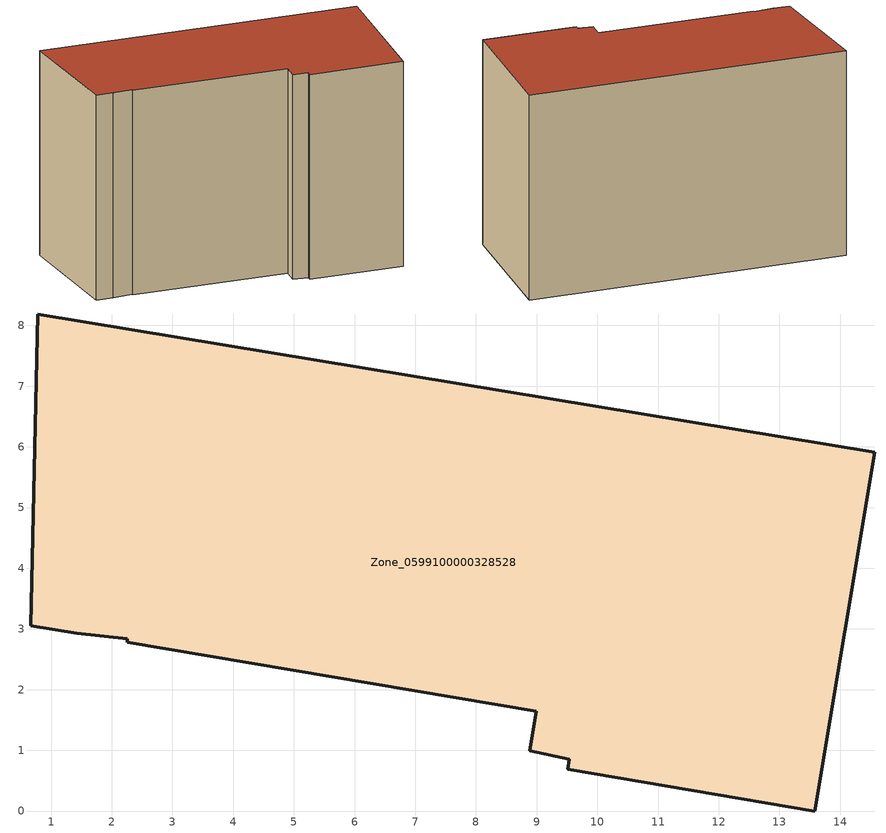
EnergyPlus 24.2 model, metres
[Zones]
Zone_0599100000328528
 floor ground (C_G): 8.88,0.99 8.99,1.65 2.25,2.78 2.25,2.84 1.42,2.92 0.66,3.05 0.78,8.19 14.57,5.91 13.58,0 9.51,0.68 9.54,0.85 z0
 wall outside (C_F): 13.58,0 14.57,5.91 0.78,8.19 0.66,3.05 1.42,2.92 2.25,2.84 2.25,2.78 8.99,1.65 8.88,0.99 9.54,0.85 9.51,0.68 13.58,0 z0:9.36
 roof outside (C_R): 0.78,8.19 0.66,3.05 1.42,2.92 2.25,2.84 2.25,2.78 8.99,1.65 8.88,0.99 9.54,0.85 9.51,0.68 13.58,0 14.57,5.91 z9.36
[BUILDING]
Pand.0599100000328528: North Axis=0; Terrain=City; Loads Convergence Tolerance Value=0.04; Temperature Convergence Tolerance Value=0.4; Solar Distribution=FullExterior; Maximum Number of Warmup Days=25; Minimum Number of Warmup Days=1
[Site:Location]
Rotterdam.The.Hague.AP_ZH_NLD Design_Conditions: Latitude=51.96; Longitude=4.45; Time Zone=1; Elevation=-4.5
[SITE:GROUNDTEMPERATURE:BUILDINGSURFACE]
18, 18, 18, 18, 18, 18, 18, 18, 18, 18, 18, 18
[MATERIAL] Thermal Absorptance=0.9; Solar Absorptance=0.7; Visible Absorptance=0.7
Name | Roughness | Thickness | Conductivity | Density | Specific Heat
G.TC.1992-2005 | MediumSmooth | 0.15 | 0.06 | 540 | 1210
F.TC.1992-2005 | Rough | 0.3 | 0.12 | 1920 | 840
R.TC.1992-2005 | MediumRough | 0.2 | 0.08 | 1500 | 1000
[CONSTRUCTION]
C_G: G.TC.1992-2005
C_F: F.TC.1992-2005
C_R: R.TC.1992-2005
[ZONE]
Zone_0599100000328528: Type=1; Multiplier=1; Ceiling Height=Autocalculate; Volume=Autocalculate; Floor Area=autocalculate; Part of Total Floor Area=Yes
[ZONEINFILTRATION:DESIGNFLOWRATE]
Infil_Zone_0599100000328528: Zone or ZoneList or Space or SpaceList=Zone_0599100000328528; Schedule=AlwaysOn; Design Flow Rate Calculation Method=Flow/Area; Flow Rate per Floor Area=0.0015; Constant Term Coefficient=1; Temperature Term Coefficient=0; Velocity Term Coefficient=0; Velocity Squared Term Coefficient=0
[HVACTEMPLATE:ZONE:IDEALLOADSAIRSYSTEM]
Zone_0599100000328528: Maximum Heating Supply Air Temperature=50; Minimum Cooling Supply Air Temperature=13; Maximum Heating Supply Air Humidity Ratio=0.0156; Minimum Cooling Supply Air Humidity Ratio=0.0077; Heating Limit=NoLimit; Cooling Limit=NoLimit; Dehumidification Control Type=ConstantSensibleHeatRatio; Cooling Sensible Heat Ratio=0.7; Dehumidification Setpoint=60; Humidification Control Type=None; Humidification Setpoint=30; Outdoor Air Method=None; Outdoor Air Flow Rate per Person=0.00944; Outdoor Air Flow Rate per Zone Floor Area=0; Outdoor Air Flow Rate per Zone=0; Demand Controlled Ventilation Type=None; Outdoor Air Economizer Type=NoEconomizer; Heat Recovery Type=None; Sensible Heat Recovery Effectiveness=0.7; Latent Heat Recovery Effectiveness=0.65
[ZONECONTROL:THERMOSTAT]
ThermostatControl_Zone_0599100000328528: Zone or ZoneList=Zone_0599100000328528; Control Type Schedule=DualSetpointControlType; Control 1=Thermostat_Zone_0599100000328528; Temperature Difference Between Cutout And Setpoint=0
[THERMOSTATSETPOINT:DUALSETPOINT]
Thermostat_Zone_0599100000328528: Heating Setpoint Temperature Schedule=HeatingSetpoint_Zone_0599100000328528; Cooling Setpoint Temperature Schedule=CoolingSetpoint_Zone_0599100000328528
[SCHEDULE:COMPACT]
HeatingSetpoint_Zone_0599100000328528: Through: 12/31, For: AllDays, Until: 24:00, 21
CoolingSetpoint_Zone_0599100000328528: Through: 12/31, For: AllDays, Until: 24:00, 24
DualSetpointControlType: Through: 12/31, For: AllDays, Until: 24:00, 4
AlwaysOn: Through: 12/31, For: AllDays, Until: 24:00, 1
